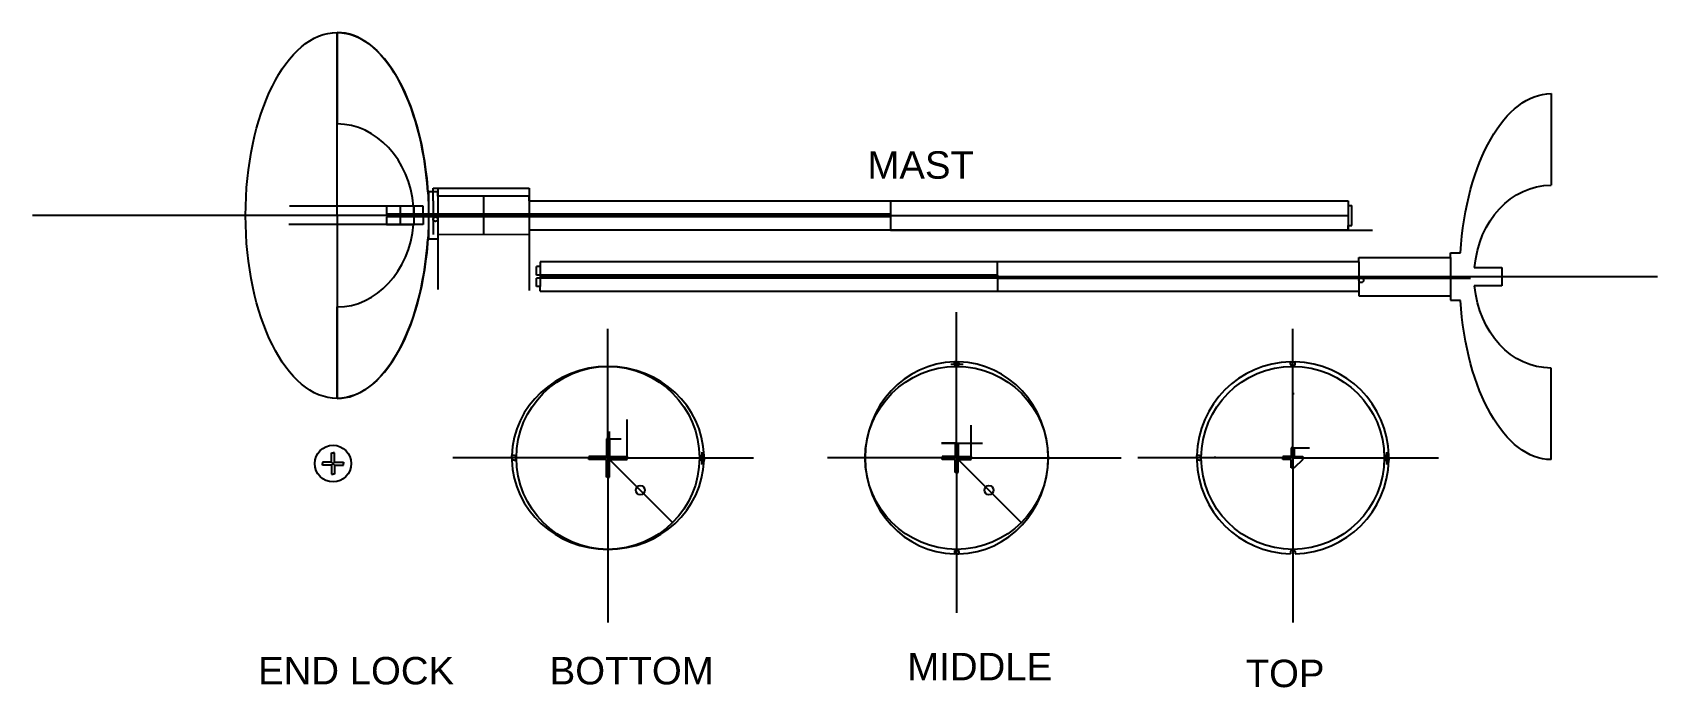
# Model space of a CAD drawing. Header units: centimetres. Extents: x -156 to 1620, y 67 to 783.
import ezdxf

# ---------------------------------------------------------------- set-up
doc = ezdxf.new("R2010")
doc.units = ezdxf.units.CM
doc.header["$MEASUREMENT"] = 0
doc.layers.add('Guide', color=1, linetype='Continuous')
doc.styles.get("Standard").update_dxf_attribs({"font": 'arial.ttf'})

msp = doc.modelspace()

# ---------------------------------------------------------------- linework, layer by layer
for p, q in [((176.4, 782.8), (176.4, 682.8)), ((1503.3, 716), (1503.3, 616)), ((276.4, 608.8), (275.6, 608.8)), ((286.4, 608.8), (276.4, 608.8)), ((286.4, 603.8), (286.4, 608.8)), ((260.4, 592.8), (230.4, 592.8)), ((230.4, 592.8), (230.4, 584.4)), ((386.4, 603.8), (286.4, 603.8)), ((386.4, 598.8), (386.4, 603.8)), ((386.4, 598.8), (1281.4, 598.8)), ((1281.4, 598.8), (1281.4, 593.8)), ((1281.4, 593.8), (1285.4, 593.8)), ((1285.4, 571.8), (1285.4, 593.8)), ((781.4, 584.4), (230.4, 584.4)), ((781.4, 581.2), (230.4, 581.2)), ((230.4, 581.2), (230.4, 572.8)), ((230.4, 572.8), (260.4, 572.8)), ((781.4, 584.4), (781.4, 581.2)), ((1281.4, 566.8), (1281.4, 571.8)), ((1281.4, 571.8), (1285.4, 571.8)), ((276.4, 556.9), (275.6, 556.9)), ((286.4, 556.9), (276.4, 556.9)), ((386.4, 561.8), (286.4, 561.9)), ((286.4, 561.9), (286.4, 556.9)), ((1281.4, 566.8), (386.4, 566.8)), ((386.4, 566.8), (386.4, 561.8)), ((1293.3, 532), (1293.3, 537)), ((1293.3, 537), (1393.3, 537)), ((1393.3, 537), (1393.3, 542)), ((1393.3, 542), (1403.3, 542)), ((1403.3, 542), (1404.2, 542)), ((398.3, 527), (394.3, 527)), ((394.3, 517.6), (394.3, 527)), ((898.3, 517.6), (394.3, 517.6)), ((1293.3, 532), (398.3, 532)), ((398.3, 532), (398.3, 527)), ((898.3, 517.6), (898.3, 514.4)), ((1419.3, 526), (1449.3, 526)), ((1449.3, 526), (1449.3, 506)), ((394.3, 505), (394.3, 514.4)), ((898.3, 514.4), (394.3, 514.4)), ((398.3, 505), (394.3, 505)), ((398.3, 500), (398.3, 505)), ((398.3, 500), (1293.3, 500)), ((1293.3, 500), (1293.3, 495)), ((1449.3, 506), (1419.3, 506)), ((176.4, 382.8), (176.4, 482.8)), ((1293.3, 495), (1393.3, 495.1)), ((1393.3, 495.1), (1393.3, 490.1)), ((1393.3, 490.1), (1403.3, 490.1)), ((1403.3, 490.1), (1404.2, 490.1)), ((851.1, 420.3), (851.1, 422.8)), ((856.1, 420.3), (856.1, 422.8)), ((1218.5, 420.3), (1218.5, 422.8)), ((1223.5, 420.3), (1223.5, 422.8)), ((1503.3, 316), (1503.3, 416)), ((472.5, 338.8), (470.9, 338.8)), ((470.9, 338.8), (470.9, 319.4)), ((472.5, 338.8), (474, 338.8)), ((474, 338.8), (474, 319.4)), ((170.4, 313.2), (170.4, 323.2)), ((170.4, 323.2), (172, 323.2)), ((173.6, 323.2), (172, 323.2)), ((173.6, 313.2), (173.6, 323.2)), ((370, 320.3), (367.5, 320.3)), ((575, 320.3), (577.4, 320.3)), ((853.6, 333.8), (852, 333.8)), ((852, 333.8), (852, 319.4)), ((853.6, 333.8), (855.2, 333.8)), ((855.2, 333.8), (855.2, 319.4)), ((1118.5, 320.3), (1116.1, 320.3)), ((1221, 328.8), (1219.4, 328.8)), ((1219.4, 328.8), (1219.4, 319.4)), ((1221, 328.8), (1222.6, 328.8)), ((1222.6, 328.8), (1222.6, 319.4)), ((1323.5, 320.3), (1326, 320.3)), ((170.4, 313.2), (160.4, 313.2)), ((160.4, 313.2), (160.4, 311.6)), ((160.4, 310), (160.4, 311.6)), ((170.4, 310), (160.4, 310)), ((170.4, 310), (170.4, 300)), ((173.6, 313.2), (183.6, 313.2)), ((173.6, 310), (173.6, 300)), ((173.6, 310), (183.6, 310)), ((183.6, 313.2), (183.6, 311.6)), ((183.6, 310), (183.6, 311.6)), ((370, 315.3), (367.5, 315.3)), ((470.9, 319.4), (451.5, 319.4)), ((451.5, 319.4), (451.5, 317.8)), ((451.5, 316.2), (451.5, 317.8)), ((470.9, 316.2), (451.5, 316.2)), ((470.9, 296.8), (470.9, 316.2)), ((474, 319.4), (493.5, 319.4)), ((474, 296.8), (474, 316.2)), ((474, 316.2), (493.5, 316.2)), ((493.5, 319.4), (493.5, 317.8)), ((493.5, 316.2), (493.5, 317.8)), ((575, 315.3), (577.4, 315.3)), ((852, 319.4), (837.6, 319.4)), ((837.6, 319.4), (837.6, 317.8)), ((837.6, 316.2), (837.6, 317.8)), ((852, 316.2), (837.6, 316.2)), ((852, 301.8), (852, 316.2)), ((855.2, 319.4), (869.6, 319.4)), ((855.2, 301.8), (855.2, 316.2)), ((855.2, 316.2), (869.6, 316.2)), ((869.6, 319.4), (869.6, 317.8)), ((869.6, 316.2), (869.6, 317.8)), ((1118.5, 315.3), (1116.1, 315.3)), ((1219.4, 319.4), (1210, 319.4)), ((1210, 319.4), (1210, 317.8)), ((1210, 316.2), (1210, 317.8)), ((1219.4, 316.2), (1210, 316.2)), ((1219.4, 306.8), (1219.4, 316.2)), ((1221, 306.8), (1219.4, 306.8)), ((1221, 306.8), (1222.6, 306.8)), ((1222.6, 319.4), (1232, 319.4)), ((1232, 316.2), (1222.6, 306.8)), ((1232, 319.4), (1232, 317.8)), ((1232, 316.2), (1232, 317.8)), ((1323.5, 315.3), (1326, 315.3)), ((170.4, 300), (172, 300)), ((173.6, 300), (172, 300)), ((472.5, 296.8), (470.9, 296.8)), ((472.5, 296.8), (474, 296.8)), ((853.6, 301.8), (852, 301.8)), ((853.6, 301.8), (855.2, 301.8)), ((851.1, 215.3), (851.1, 212.9)), ((856.1, 215.3), (856.1, 212.9)), ((1218.5, 215.3), (1218.5, 212.9)), ((1223.5, 215.3), (1223.5, 212.9))]:
    msp.add_line(p, q)
for centre, radius in [((283.9, 578.7), 2.5), ((1295.8, 511.9), 2.5), ((172, 311.6), 20), ((507.8, 282.5), 5), ((888.9, 282.5), 5)]:
    msp.add_circle(centre, radius)
for centre, radius, start, end in [((853.6, 420.3), 2.5, 180, 0), ((1221, 317.8), 105, 91.3647, 178.6353), ((1221, 420.3), 2.5, 180, 0), ((1221, 317.8), 105, 1.3647, 88.6353), ((370, 317.8), 2.5, 270, 90), ((575, 317.8), 2.5, 90, 270), ((1118.5, 317.8), 2.5, 270, 90), ((1323.5, 317.8), 2.5, 90, 270), ((1221, 317.8), 105, 181.3647, 268.6353), ((1221, 317.8), 105, 271.3647, 358.6353), ((853.6, 215.3), 2.5, 0, 180), ((1221, 215.3), 2.5, 0, 180)]:
    msp.add_arc(centre, radius, start, end)
for centre, major_axis, ratio, start_param, end_param in [((176.4, 582.8), (0, -200), 0.5, 7.984351, 9.424778), ((176.4, 582.8), (0, -100), 0.84, 1.67061, 3.141593), ((176.4, 582.8), (0, -100), 0.84, 0, 1.470624), ((176.4, 582.8), (0, -200), 0.5, 6.283185, 7.72379), ((472.5, 317.8), (105, 0), 0.952381, 0.025003, 3.11659), ((853.6, 317.8), (0, 105), 0.952381, 0.025003, 3.11659), ((853.6, 317.8), (0, 105), 0.952381, 3.166595, 6.258183), ((472.5, 317.8), (105, 0), 0.952381, 3.166595, 6.258183)]:
    msp.add_ellipse(centre, major_axis=major_axis, ratio=ratio, start_param=start_param, end_param=end_param)
at = {"extrusion": (0, 0, -1)}
for major_axis, ratio, start_param, end_param in [((0, -200), 0.5, 7.984351, 9.424778), ((0, -100), 0.84, 1.67061, 3.141593), ((0, -100), 0.84, 0, 1.470624), ((0, -200), 0.5, 6.283185, 7.72379)]:
    msp.add_ellipse((1503.3, 516), major_axis=major_axis, ratio=ratio, start_param=start_param, end_param=end_param, dxfattribs=at)
at = {"layer": 'Guide'}
for p, q in [((176.4, 582.8), (176.4, 782.8)), ((276.4, 608.8), (276.4, 556.9)), ((281.4, 598.8), (281.4, 612.7)), ((281.4, 612.7), (286.4, 612.7)), ((286.4, 612.7), (286.4, 502)), ((286.4, 612.7), (386.4, 612.7)), ((386.4, 612.7), (386.4, 500.9)), ((270.4, 592.8), (124.5, 592.8)), ((245.4, 592.8), (245.4, 572.8)), ((260.4, 582.8), (260.4, 592.8)), ((260.4, 592.8), (260.4, 572.8)), ((270.4, 582.8), (270.4, 592.8)), ((281.4, 598.8), (281.4, 561.9)), ((336.4, 603.8), (336.4, 561.8)), ((781.4, 598.8), (781.4, 566.8)), ((1281.4, 598.8), (1281.4, 566.8)), ((781.4, 582.8), (-156.5, 582.8)), ((270.4, 572.8), (123.6, 572.8)), ((276.4, 582.8), (176.4, 582.8)), ((176.4, 582.8), (176.4, 382.8)), ((270.4, 582.8), (260.4, 582.8)), ((276.4, 582.8), (270.4, 582.8)), ((270.4, 582.8), (270.4, 572.8)), ((781.4, 584.4), (776.1, 584.4)), ((781.4, 581.2), (776.1, 581.2)), ((781.4, 582.8), (781.4, 584.4)), ((781.4, 582.8), (1281.4, 582.8)), ((781.4, 582.8), (781.4, 581.2)), ((781.4, 566.8), (1308, 566.8)), ((1393.3, 537), (1393.3, 495.1)), ((398.3, 527), (398.3, 505)), ((398.3, 516), (898.3, 516)), ((898.3, 517.6), (887.6, 517.6)), ((898.3, 516), (898.3, 532)), ((898.3, 516), (898.3, 517.6)), ((898.3, 516), (898.3, 500)), ((898.3, 516), (898.3, 514.4)), ((898.3, 516), (1619.6, 516)), ((1293.3, 532), (1293.3, 500)), ((898.3, 514.4), (887.6, 514.4)), ((898.3, 514.4), (1415.3, 514.4)), ((853.6, 317.8), (853.6, 477.1)), ((472.5, 317.8), (472.5, 458.8)), ((1221, 317.8), (1221, 458.8)), ((847.4, 420.3), (860.9, 420.3)), ((853.6, 422.8), (851.1, 422.8)), ((853.6, 417.8), (853.6, 422.8)), ((853.6, 422.8), (856.1, 422.8)), ((1218.5, 422.8), (1223.5, 422.8)), ((1221, 388.3), (1222.6, 388.3)), ((493.5, 317.8), (493.5, 359.9)), ((472.5, 317.8), (472.5, 338.8)), ((472.5, 338.8), (487, 338.8)), ((474, 317.8), (474, 346.7)), ((869.6, 317.8), (869.6, 353.7)), ((367.5, 317.8), (367.5, 320.3)), ((575, 324), (575, 310.5)), ((577.5, 317.8), (577.5, 320.3)), ((853.6, 333.8), (837.1, 333.8)), ((837.1, 333.8), (882, 333.8)), ((853.6, 317.8), (853.6, 333.8)), ((855.2, 317.8), (855.2, 333.8)), ((1116, 317.8), (1116, 320.3)), ((1221, 317.8), (1221, 328.8)), ((1221, 317.8), (1221, 328.8)), ((1221, 328.8), (1239.4, 328.8)), ((1323.5, 324), (1323.5, 310.5)), ((1326, 317.8), (1326, 320.3)), ((173.6, 313.2), (170.4, 310)), ((170.4, 313.2), (173.6, 310)), ((472.5, 317.8), (302.9, 317.8)), ((367.5, 317.8), (367.5, 315.3)), ((472.5, 317.8), (472.5, 319.4)), ((472.5, 319.4), (493.5, 319.4)), ((472.5, 317.8), (631.7, 317.8)), ((472.5, 317.8), (472.5, 137.9)), ((472.5, 317.8), (493.5, 317.8)), ((472.5, 317.8), (474, 317.8)), ((472.5, 317.8), (543.2, 247.1)), ((572.5, 317.8), (577.5, 317.8)), ((577.5, 317.8), (577.5, 315.3)), ((853.6, 317.8), (712.6, 317.8)), ((853.6, 317.8), (853.6, 319.4)), ((853.6, 319.4), (869.6, 319.4)), ((853.6, 317.8), (853.6, 148.3)), ((853.6, 317.8), (1033.5, 317.8)), ((853.6, 317.8), (869.6, 317.8)), ((853.6, 317.8), (855.2, 317.8)), ((853.6, 317.8), (924.3, 247.1)), ((1221, 317.8), (1051.5, 317.8)), ((1116, 317.8), (1116, 315.3)), ((1136.3, 317.8), (1136.3, 319.4)), ((1222.6, 319.4), (1221, 319.4)), ((1221, 319.4), (1232, 319.4)), ((1221, 317.8), (1380.3, 317.8)), ((1221, 317.8), (1221, 137.9)), ((1321, 317.8), (1326, 317.8)), ((1326, 317.8), (1326, 315.3)), ((853.6, 212.8), (851.1, 212.8)), ((853.6, 212.8), (856.1, 212.8))]:
    msp.add_line(p, q, dxfattribs=at)
for centre, radius in [((472.5, 317.8), 100), ((853.6, 317.8), 100), ((853.6, 420.3), 2.5), ((1221, 317.8), 100), ((575, 317.8), 2.5), ((1323.5, 317.8), 2.5)]:
    msp.add_circle(centre, radius, dxfattribs=at)
msp.add_ellipse((176.4, 582.8), major_axis=(0, -200), ratio=0.5, dxfattribs=at)

# ---------------------------------------------------------------- texts
at = {"layer": 'Guide', "char_height": 30, "attachment_point": 1}
for s, insert in [('MAST', (756.1, 653)), ('END LOCK', (90.1, 100.2)), ('BOTTOM', (408.8, 100.2)), ('MIDDLE', (799.7, 104.7)), ('TOP', (1169.5, 97.2))]:
    msp.add_mtext_dynamic_manual_height_columns(s, width=316.331, gutter_width=1, heights=[0], dxfattribs=dict(at, insert=insert))

doc.saveas('drawing.dxf')
